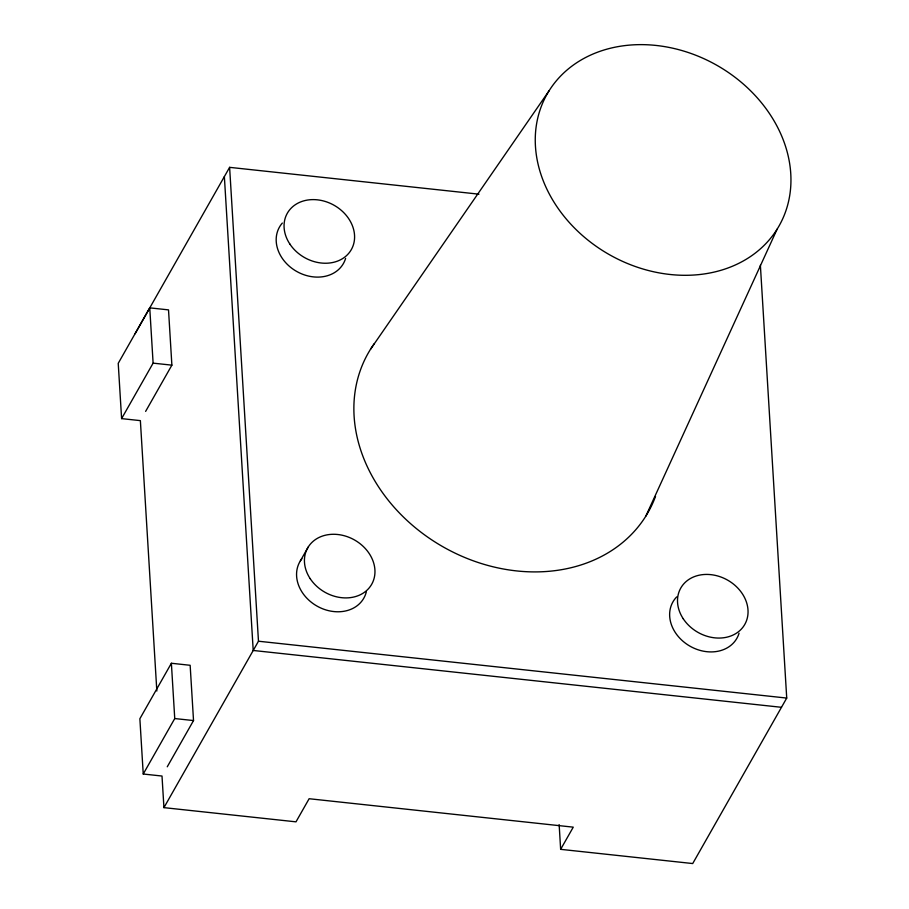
<?xml version="1.0" encoding="UTF-8"?>
<svg xmlns="http://www.w3.org/2000/svg" width="909" height="909" viewBox="0 0 909 909"><rect width="100%" height="100%" fill="white"/><g stroke="black" fill="none" stroke-linecap="round" stroke-linejoin="round"><path stroke-width="1.36" d="M645.81 516.164L777.15 229.125A133.407 108.875 29.6 0 0 656.139 45.45A133.407 108.875 29.6 0 0 556.035 205.332A133.407 108.875 29.6 0 0 777.15 229.125M145.622 411.391L171.881 365.157L168.517 309.878L149.746 307.856L118.227 363.327L121.601 418.617L140.372 420.628L156.837 691.022M135.077 333.751L229.613 167.347L478.952 194.174M121.601 418.617L153.11 363.146L149.746 307.856M167.256 766.798L193.526 720.564L190.151 665.286L171.381 663.263L139.872 718.735L143.236 774.025L162.007 776.036L163.938 807.635L295.993 821.838L309.128 798.727L573.261 827.156L560.648 849.336L692.715 863.55L786.728 698.067L760.379 265.212M143.236 774.025L174.744 718.553L171.381 663.263M300.356 560.887L308.242 547.025M163.938 807.635L258.474 641.22L229.613 167.347M370.531 349.238L549.059 90.809M153.11 363.146L171.881 365.157M258.474 641.22L786.728 698.067M781.479 707.304L253.213 650.469L224.364 176.585M174.744 718.553L193.526 720.564M559.149 824.611L560.648 849.336M655.525 496.394A161.007 131.396 29.6 0 1 446.501 548.752A161.007 131.396 29.6 0 1 374.349 343.557M345.613 258.406A36.803 30.031 29.6 0 1 296.891 271.564A36.803 30.031 29.6 0 1 282.335 223.057M366.338 591.804A36.803 30.031 29.6 0 1 318.684 606.996A36.803 30.031 29.6 0 1 301.868 558.751M739.062 633.221A36.803 30.031 29.6 0 1 689.647 645.981A36.803 30.031 29.6 0 1 676.694 596.895M289.789 243.942A36.803 30.031 29.6 0 0 350.783 250.509A36.803 30.031 29.6 0 0 317.4 199.832A36.803 30.031 29.6 0 0 289.789 243.942M310.162 578.613A36.803 30.031 29.6 0 0 371.156 585.18A36.803 30.031 29.6 0 0 337.773 534.503A36.803 30.031 29.6 0 0 310.162 578.613M683.238 618.756A36.803 30.031 29.6 0 0 744.244 625.324A36.803 30.031 29.6 0 0 710.849 574.647A36.803 30.031 29.6 0 0 683.238 618.756"/></g></svg>
